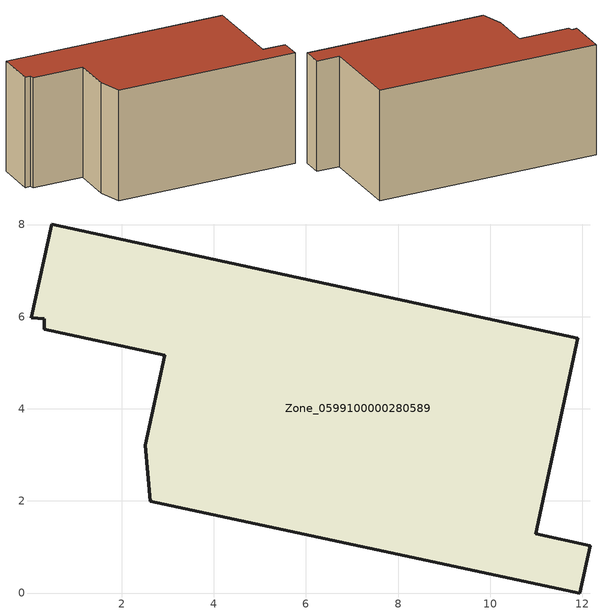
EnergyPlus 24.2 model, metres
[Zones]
Zone_0599100000280589
 floor ground (C_G): 2.51,3.2 2.93,5.16 0.32,5.72 0.32,5.95 0.04,5.98 0.48,8.01 11.9,5.53 10.99,1.28 12.17,1.02 11.95,0 2.62,2 z0
 wall outside (C_F): 2.62,2 11.95,0 12.17,1.02 10.99,1.28 11.9,5.53 0.48,8.01 0.04,5.98 0.32,5.95 0.32,5.72 2.93,5.16 2.51,3.2 2.62,2 z0:5.88
 roof outside (C_R): 2.51,3.2 2.62,2 11.95,0 12.17,1.02 10.99,1.28 11.9,5.53 0.48,8.01 0.04,5.98 0.32,5.95 0.32,5.72 2.93,5.16 z5.88
[BUILDING]
Pand.0599100000280589: North Axis=0; Terrain=City; Loads Convergence Tolerance Value=0.04; Temperature Convergence Tolerance Value=0.4; Solar Distribution=FullExterior; Maximum Number of Warmup Days=25; Minimum Number of Warmup Days=1
[Site:Location]
Rotterdam.The.Hague.AP_ZH_NLD Design_Conditions: Latitude=51.96; Longitude=4.45; Time Zone=1; Elevation=-4.5
[SITE:GROUNDTEMPERATURE:BUILDINGSURFACE]
18, 18, 18, 18, 18, 18, 18, 18, 18, 18, 18, 18
[MATERIAL] Thermal Absorptance=0.9; Solar Absorptance=0.7; Visible Absorptance=0.7
Name | Roughness | Thickness | Conductivity | Density | Specific Heat
G.TI.1975-1991 | MediumSmooth | 0.15 | 0.288461 | 540 | 1210
F.TI.1975-1991 | Rough | 0.3 | 0.230769 | 1920 | 840
R.TI.1975-1991 | MediumRough | 0.2 | 0.153846 | 1500 | 1000
[CONSTRUCTION]
C_G: G.TI.1975-1991
C_F: F.TI.1975-1991
C_R: R.TI.1975-1991
[ZONE]
Zone_0599100000280589: Type=1; Multiplier=1; Ceiling Height=Autocalculate; Volume=Autocalculate; Floor Area=autocalculate; Part of Total Floor Area=Yes
[ZONEINFILTRATION:DESIGNFLOWRATE]
Infil_Zone_0599100000280589: Zone or ZoneList or Space or SpaceList=Zone_0599100000280589; Schedule=AlwaysOn; Design Flow Rate Calculation Method=Flow/Area; Flow Rate per Floor Area=0.003; Constant Term Coefficient=1; Temperature Term Coefficient=0; Velocity Term Coefficient=0; Velocity Squared Term Coefficient=0
[HVACTEMPLATE:ZONE:IDEALLOADSAIRSYSTEM]
Zone_0599100000280589: Maximum Heating Supply Air Temperature=50; Minimum Cooling Supply Air Temperature=13; Maximum Heating Supply Air Humidity Ratio=0.0156; Minimum Cooling Supply Air Humidity Ratio=0.0077; Heating Limit=NoLimit; Cooling Limit=NoLimit; Dehumidification Control Type=ConstantSensibleHeatRatio; Cooling Sensible Heat Ratio=0.7; Dehumidification Setpoint=60; Humidification Control Type=None; Humidification Setpoint=30; Outdoor Air Method=None; Outdoor Air Flow Rate per Person=0.00944; Outdoor Air Flow Rate per Zone Floor Area=0; Outdoor Air Flow Rate per Zone=0; Demand Controlled Ventilation Type=None; Outdoor Air Economizer Type=NoEconomizer; Heat Recovery Type=None; Sensible Heat Recovery Effectiveness=0.7; Latent Heat Recovery Effectiveness=0.65
[ZONECONTROL:THERMOSTAT]
ThermostatControl_Zone_0599100000280589: Zone or ZoneList=Zone_0599100000280589; Control Type Schedule=DualSetpointControlType; Control 1=Thermostat_Zone_0599100000280589; Temperature Difference Between Cutout And Setpoint=0
[THERMOSTATSETPOINT:DUALSETPOINT]
Thermostat_Zone_0599100000280589: Heating Setpoint Temperature Schedule=HeatingSetpoint_Zone_0599100000280589; Cooling Setpoint Temperature Schedule=CoolingSetpoint_Zone_0599100000280589
[SCHEDULE:COMPACT]
HeatingSetpoint_Zone_0599100000280589: Through: 12/31, For: AllDays, Until: 24:00, 21
CoolingSetpoint_Zone_0599100000280589: Through: 12/31, For: AllDays, Until: 24:00, 24
DualSetpointControlType: Through: 12/31, For: AllDays, Until: 24:00, 4
AlwaysOn: Through: 12/31, For: AllDays, Until: 24:00, 1
